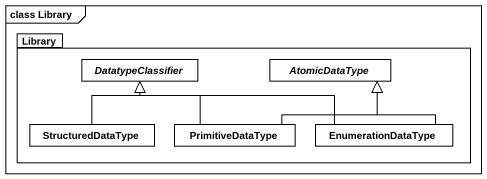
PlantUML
@startuml
mainframe class Library
hide circle
hide empty members
package Library #FFFFFF {
  abstract class DatatypeClassifier #FFFFFF
  abstract class AtomicDataType #FFFFFF
  class StructuredDataType #FFFFFF
  class PrimitiveDataType #FFFFFF
  class EnumerationDataType #FFFFFF
}
StructuredDataType -up-|> DatatypeClassifier
PrimitiveDataType -up-|> DatatypeClassifier
PrimitiveDataType -up-|> AtomicDataType
EnumerationDataType -left-|> DatatypeClassifier
EnumerationDataType -up-|> AtomicDataType
@enduml
